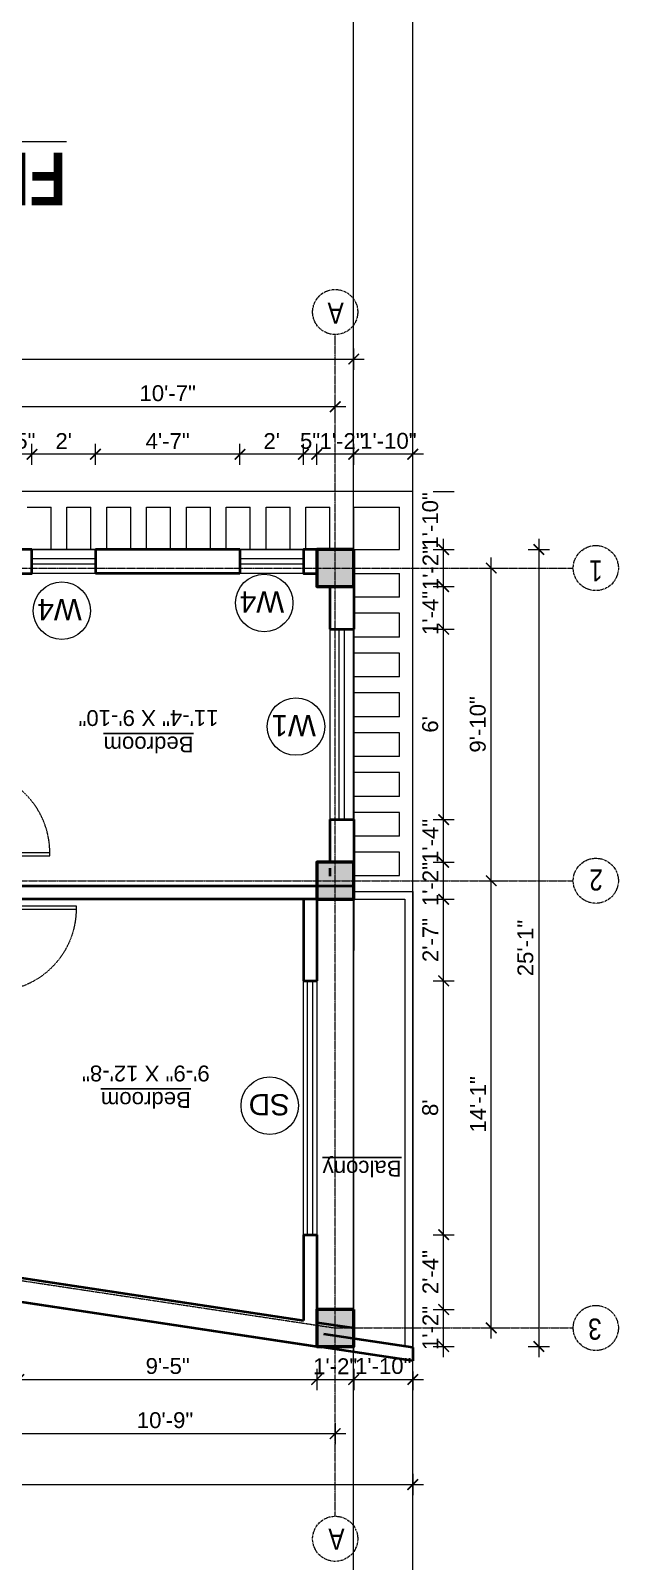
# Model space of a CAD drawing. Header units: inches. Extents: x 136316 to 155547, y -21384 to -17606.
# Drawn here: x 154251 to 154474, y -19259 to -18681 of the extents above; entities that cross this region are included whole.
import ezdxf

# ---------------------------------------------------------------- set-up
doc = ezdxf.new("R2010")
doc.units = ezdxf.units.IN
doc.header["$LTSCALE"] = 0.5
doc.header["$MEASUREMENT"] = 0
doc.header["$PDMODE"] = 66
doc.linetypes.add('CENTER', pattern=[2, 1.25, -0.25, 0.25, -0.25])
doc.linetypes.add('HIDDEN', pattern=[0.375, 0.25, -0.125])
for name, color, linetype, lineweight in [('Annotate-Lite.w', 177, 'Continuous', 9), ('Annotations-Bold.w', 177, 'Continuous', 13), ('C-COLUMN', 1, 'Continuous', 50), ('DIM', 4, 'Continuous', 5), ('DIM 1-100', 4, 'Continuous', 13), ('Door-Window.w', 4, 'Continuous', 15), ('PARAPET', 50, 'Continuous', 13), ('TEXT', 220, 'Continuous', 9), ('Text-100.w', 254, 'Continuous', 9), ('wall', 1, 'Continuous', 40), ('window', 4, 'Continuous', 13)]:
    doc.layers.add(name, color=color, linetype=linetype, lineweight=lineweight)
doc.styles.add('ARAIL', font='ARIALN.TTF')
doc.styles.add('arial', font='arial.ttf')
doc.styles.add('arial.', font='arial.ttf')
doc.styles.add('gaurav', font='arial.ttf')
doc.styles.get("Standard").update_dxf_attribs({"font": 'arial.ttf'})
doc.dimstyles.new('1 by 96', dxfattribs={"dimtxt": 6, "dimasz": 4, "dimexe": 4, "dimexo": 4, "dimgap": 2, "dimtad": 1, "dimdec": 0, "dimzin": 0, "dimdsep": 46, "dimlunit": 4, "dimtxsty": 'Standard', "dimblk": 'ARCHTICK', "dimcen": 0, "dimdle": 4, "dimadec": 0, "dimazin": 0, "dimtfac": 1, "dimtdec": 0, "dimtix": 1, "dimtofl": 0, "dimtmove": 1, "dimatfit": 3, "dimldrblk": 'ARCHTICK', "dimfxl": 4, "dimfxlon": 1, "dimtolj": 1, "dimtzin": 0, "dimlwd": -1, "dimlwe": -1, "dimarcsym": 0})

# ---------------------------------------------------------------- blocks, each defined once
blk = doc.blocks.new('3-0')
at = {"ltscale": 3}
for p, q in [((11063.05, 10097.68), (11065.97, 10099.9)), ((11063.05, 10097.68), (11064.53, 10095.73)), ((11065.99, 10096.84), (11064.53, 10095.73)), ((11065.25, 10097.81), (11066.71, 10098.92)), ((11065.99, 10096.84), (11065.25, 10097.81)), ((11065.97, 10099.9), (11066.71, 10098.92)), ((11085.5, 10074.13), (11110.32, 10092.96)), ((11086.24, 10073.15), (11111.05, 10091.97)), ((11111.05, 10091.97), (11110.32, 10092.96)), ((11084.04, 10073.02), (11082.57, 10071.91)), ((11084.04, 10073.02), (11084.78, 10072.04)), ((11084.78, 10072.04), (11086.24, 10073.15)), ((11086.24, 10073.15), (11085.5, 10074.13)), ((11087.72, 10071.2), (11086.24, 10073.15)), ((11082.57, 10071.91), (11084.79, 10068.98)), ((11084.79, 10068.98), (11087.72, 10071.2))]:
    blk.add_line(p, q, dxfattribs=at)
at = {"layer": 'Door-Window.w', "color": 9, "linetype": 'HIDDEN', "lineweight": 18}
blk.add_arc((11085.5, 10074.13), 31.16, 37.1906, 127.14649, dxfattribs=at)
blk = doc.blocks.new('_ArchTick')
at = {"color": 0, "linetype": 'ByBlock', "const_width": 0.15}
blk.add_lwpolyline([(-0.5, -0.5), (0.5, 0.5)], dxfattribs=at)
blk = doc.blocks.new('*D819')
at = {"layer": 'Defpoints', "color": 0, "transparency": 16777216}
for p in [(154246.83, -19158.9), (154359.48, -19164.03), (154359.48, -19190.51)]:
    blk.add_point(p, dxfattribs=at)
at = {"layer": 'DIM 1-100', "color": 0, "transparency": 16777216}
for p, q in [((154242.83, -19190.51), (154363.48, -19190.51)), ((154246.83, -19186.51), (154246.83, -19194.51)), ((154359.48, -19186.51), (154359.48, -19194.51))]:
    blk.add_line(p, q, dxfattribs=at)
at = {"layer": 'DIM 1-100', "color": 0, "transparency": 16777216, "xscale": 4, "yscale": 4, "zscale": 4, "rotation": 180}
blk.add_blockref('_ArchTick', (154246.83, -19190.51), dxfattribs=at)
at = {"layer": 'DIM 1-100', "color": 0, "transparency": 16777216, "xscale": 4, "yscale": 4, "zscale": 4}
blk.add_blockref('_ArchTick', (154359.48, -19190.51), dxfattribs=at)
at = {"layer": 'DIM 1-100', "color": 0, "transparency": 16777216, "insert": (154303.15, -19185.45), "char_height": 6, "attachment_point": 5}
blk.add_mtext('\\A1;9\'-5"', dxfattribs=at)
blk = doc.blocks.new('*D820')
at = {"layer": 'Defpoints', "color": 0, "transparency": 16777216}
for p in [(154359.48, -19164.03), (154373.48, -19164.03), (154373.48, -19190.51)]:
    blk.add_point(p, dxfattribs=at)
at = {"layer": 'DIM 1-100', "color": 0, "transparency": 16777216}
for p, q in [((154355.48, -19190.51), (154377.48, -19190.51)), ((154359.48, -19186.51), (154359.48, -19194.51)), ((154373.48, -19186.51), (154373.48, -19194.51))]:
    blk.add_line(p, q, dxfattribs=at)
at = {"layer": 'DIM 1-100', "color": 0, "transparency": 16777216, "xscale": 4, "yscale": 4, "zscale": 4, "rotation": 180}
blk.add_blockref('_ArchTick', (154359.48, -19190.51), dxfattribs=at)
at = {"layer": 'DIM 1-100', "color": 0, "transparency": 16777216, "xscale": 4, "yscale": 4, "zscale": 4}
blk.add_blockref('_ArchTick', (154373.48, -19190.51), dxfattribs=at)
at = {"layer": 'DIM 1-100', "color": 0, "transparency": 16777216, "insert": (154366.48, -19185.5), "char_height": 6, "attachment_point": 5}
blk.add_mtext('\\A1;1\'-2"', dxfattribs=at)
blk = doc.blocks.new('*D821')
at = {"layer": 'Defpoints', "color": 0, "transparency": 16777216}
for p in [(154373.48, -19164.03), (154395.81, -19183.51), (154395.81, -19190.51)]:
    blk.add_point(p, dxfattribs=at)
at = {"layer": 'DIM 1-100', "color": 0, "transparency": 16777216}
for p, q in [((154369.48, -19190.51), (154399.81, -19190.51)), ((154373.48, -19186.51), (154373.48, -19194.51)), ((154395.81, -19187.51), (154395.81, -19194.51))]:
    blk.add_line(p, q, dxfattribs=at)
at = {"layer": 'DIM 1-100', "color": 0, "transparency": 16777216, "xscale": 4, "yscale": 4, "zscale": 4, "rotation": 180}
blk.add_blockref('_ArchTick', (154373.48, -19190.51), dxfattribs=at)
at = {"layer": 'DIM 1-100', "color": 0, "transparency": 16777216, "xscale": 4, "yscale": 4, "zscale": 4}
blk.add_blockref('_ArchTick', (154395.81, -19190.51), dxfattribs=at)
at = {"layer": 'DIM 1-100', "color": 0, "transparency": 16777216, "insert": (154384.64, -19185.45), "char_height": 6, "attachment_point": 5}
blk.add_mtext('\\A1;1\'-10"', dxfattribs=at)
blk = doc.blocks.new('*D824')
at = {"layer": 'Defpoints', "color": 0, "transparency": 16777216}
for p in [(154237.83, -19146.9), (154366.48, -19171.03), (154366.48, -19210.98)]:
    blk.add_point(p, dxfattribs=at)
at = {"layer": 'DIM 1-100', "color": 0, "transparency": 16777216}
for p, q in [((154237.83, -19206.98), (154237.83, -19214.98)), ((154366.48, -19206.98), (154366.48, -19214.98)), ((154233.83, -19210.98), (154370.48, -19210.98))]:
    blk.add_line(p, q, dxfattribs=at)
at = {"layer": 'DIM 1-100', "color": 0, "transparency": 16777216, "xscale": 4, "yscale": 4, "zscale": 4, "rotation": 180}
blk.add_blockref('_ArchTick', (154237.83, -19210.98), dxfattribs=at)
at = {"layer": 'DIM 1-100', "color": 0, "transparency": 16777216, "xscale": 4, "yscale": 4, "zscale": 4}
blk.add_blockref('_ArchTick', (154366.48, -19210.98), dxfattribs=at)
at = {"layer": 'DIM 1-100', "color": 0, "transparency": 16777216, "insert": (154302.15, -19205.92), "char_height": 6, "attachment_point": 5}
blk.add_mtext('\\A1;10\'-9"', dxfattribs=at)
blk = doc.blocks.new('*D757')
at = {"layer": 'Defpoints', "color": 0, "transparency": 16777216}
for p in [(153971.8, -19119.49), (154395.81, -19183.51), (154395.81, -19230.23)]:
    blk.add_point(p, dxfattribs=at)
at = {"layer": 'DIM 1-100', "color": 0, "transparency": 16777216}
for p, q in [((153967.8, -19230.23), (154399.81, -19230.23)), ((153971.8, -19226.23), (153971.8, -19234.23)), ((154395.81, -19226.23), (154395.81, -19234.23))]:
    blk.add_line(p, q, dxfattribs=at)
at = {"layer": 'DIM 1-100', "color": 0, "transparency": 16777216, "xscale": 4, "yscale": 4, "zscale": 4, "rotation": 180}
blk.add_blockref('_ArchTick', (153971.8, -19230.23), dxfattribs=at)
at = {"layer": 'DIM 1-100', "color": 0, "transparency": 16777216, "xscale": 4, "yscale": 4, "zscale": 4}
blk.add_blockref('_ArchTick', (154395.81, -19230.23), dxfattribs=at)
at = {"layer": 'DIM 1-100', "color": 0, "transparency": 16777216, "insert": (154183.8, -19225.17), "char_height": 6, "attachment_point": 5}
blk.add_mtext('\\A1;35\'-4"', dxfattribs=at)
blk = doc.blocks.new('*D803')
at = {"layer": 'Defpoints', "color": 0, "transparency": 16777216}
for p in [(154373.48, -19164.03), (154407.48, -19164.03), (154373.48, -19178.03)]:
    blk.add_point(p, dxfattribs=at)
at = {"layer": 'DIM 1-100', "color": 0, "transparency": 16777216}
for p, q in [((154407.48, -19182.03), (154407.48, -19160.03)), ((154403.48, -19164.03), (154411.48, -19164.03)), ((154403.48, -19178.03), (154411.48, -19178.03))]:
    blk.add_line(p, q, dxfattribs=at)
at = {"layer": 'DIM 1-100', "color": 0, "transparency": 16777216, "xscale": 4, "yscale": 4, "zscale": 4}
for p, rotation in [((154407.48, -19164.03), 90), ((154407.48, -19178.03), 270)]:
    blk.add_blockref('_ArchTick', p, dxfattribs=dict(at, rotation=rotation))
at = {"layer": 'DIM 1-100', "color": 0, "transparency": 16777216, "insert": (154402.47, -19171.03), "char_height": 6, "attachment_point": 5, "rotation": 90}
blk.add_mtext('\\A1;1\'-2"', dxfattribs=at)
blk = doc.blocks.new('*D872')
at = {"layer": 'Defpoints', "color": 0, "transparency": 16777216}
for p in [(154359.48, -19135.77), (154407.48, -19135.77), (154373.48, -19164.03)]:
    blk.add_point(p, dxfattribs=at)
at = {"layer": 'DIM 1-100', "color": 0, "transparency": 16777216}
for p, q in [((154407.48, -19168.03), (154407.48, -19131.77)), ((154403.48, -19135.77), (154411.48, -19135.77)), ((154403.48, -19164.03), (154411.48, -19164.03))]:
    blk.add_line(p, q, dxfattribs=at)
at = {"layer": 'DIM 1-100', "color": 0, "transparency": 16777216, "xscale": 4, "yscale": 4, "zscale": 4}
for p, rotation in [((154407.48, -19135.77), 90), ((154407.48, -19164.03), 270)]:
    blk.add_blockref('_ArchTick', p, dxfattribs=dict(at, rotation=rotation))
at = {"layer": 'DIM 1-100', "color": 0, "transparency": 16777216, "insert": (154402.47, -19149.9), "char_height": 6, "attachment_point": 5, "rotation": 90}
blk.add_mtext('\\A1;2\'-4"', dxfattribs=at)
blk = doc.blocks.new('*D873')
at = {"layer": 'Defpoints', "color": 0, "transparency": 16777216}
for p in [(154359.48, -19039.77), (154407.48, -19039.77), (154359.48, -19135.77)]:
    blk.add_point(p, dxfattribs=at)
at = {"layer": 'DIM 1-100', "color": 0, "transparency": 16777216}
for p, q in [((154403.48, -19039.77), (154411.48, -19039.77)), ((154407.48, -19139.77), (154407.48, -19035.77)), ((154403.48, -19135.77), (154411.48, -19135.77))]:
    blk.add_line(p, q, dxfattribs=at)
at = {"layer": 'DIM 1-100', "color": 0, "transparency": 16777216, "xscale": 4, "yscale": 4, "zscale": 4}
for p, rotation in [((154407.48, -19039.77), 90), ((154407.48, -19135.77), 270)]:
    blk.add_blockref('_ArchTick', p, dxfattribs=dict(at, rotation=rotation))
at = {"layer": 'DIM 1-100', "color": 0, "transparency": 16777216, "insert": (154402.41, -19087.77), "char_height": 6, "attachment_point": 5, "rotation": 90}
blk.add_mtext("\\A1;8'", dxfattribs=at)
blk = doc.blocks.new('*D874')
at = {"layer": 'Defpoints', "color": 0, "transparency": 16777216}
for p in [(154359.48, -19008.96), (154407.48, -19008.96), (154359.48, -19039.77)]:
    blk.add_point(p, dxfattribs=at)
at = {"layer": 'DIM 1-100', "color": 0, "transparency": 16777216}
for p, q in [((154407.48, -19043.77), (154407.48, -19004.96)), ((154403.48, -19008.96), (154411.48, -19008.96)), ((154403.48, -19039.77), (154411.48, -19039.77))]:
    blk.add_line(p, q, dxfattribs=at)
at = {"layer": 'DIM 1-100', "color": 0, "transparency": 16777216, "xscale": 4, "yscale": 4, "zscale": 4}
for p, rotation in [((154407.48, -19008.96), 90), ((154407.48, -19039.77), 270)]:
    blk.add_blockref('_ArchTick', p, dxfattribs=dict(at, rotation=rotation))
at = {"layer": 'DIM 1-100', "color": 0, "transparency": 16777216, "insert": (154402.47, -19024.36), "char_height": 6, "attachment_point": 5, "rotation": 90}
blk.add_mtext('\\A1;2\'-7"', dxfattribs=at)
blk = doc.blocks.new('*D875')
at = {"layer": 'Defpoints', "color": 0, "transparency": 16777216}
for p in [(154373.48, -18994.96), (154407.48, -18994.96), (154359.48, -19008.96)]:
    blk.add_point(p, dxfattribs=at)
at = {"layer": 'DIM 1-100', "color": 0, "transparency": 16777216}
for p, q in [((154407.48, -19012.96), (154407.48, -18990.96)), ((154403.48, -18994.96), (154411.48, -18994.96)), ((154403.48, -19008.96), (154411.48, -19008.96))]:
    blk.add_line(p, q, dxfattribs=at)
at = {"layer": 'DIM 1-100', "color": 0, "transparency": 16777216, "xscale": 4, "yscale": 4, "zscale": 4}
for p, rotation in [((154407.48, -18994.96), 90), ((154407.48, -19008.96), 270)]:
    blk.add_blockref('_ArchTick', p, dxfattribs=dict(at, rotation=rotation))
at = {"layer": 'DIM 1-100', "color": 0, "transparency": 16777216, "insert": (154402.47, -19003.2), "char_height": 6, "attachment_point": 5, "rotation": 90}
blk.add_mtext('\\A1;1\'-2"', dxfattribs=at)
blk = doc.blocks.new('*D876')
at = {"layer": 'Defpoints', "color": 0, "transparency": 16777216}
for p in [(154373.48, -18978.84), (154407.48, -18978.84), (154373.48, -18994.96)]:
    blk.add_point(p, dxfattribs=at)
at = {"layer": 'DIM 1-100', "color": 0, "transparency": 16777216}
for p, q in [((154407.48, -18998.96), (154407.48, -18974.84)), ((154403.48, -18978.84), (154411.48, -18978.84)), ((154403.48, -18994.96), (154411.48, -18994.96))]:
    blk.add_line(p, q, dxfattribs=at)
at = {"layer": 'DIM 1-100', "color": 0, "transparency": 16777216, "xscale": 4, "yscale": 4, "zscale": 4}
for p, rotation in [((154407.48, -18978.84), 90), ((154407.48, -18994.96), 270)]:
    blk.add_blockref('_ArchTick', p, dxfattribs=dict(at, rotation=rotation))
at = {"layer": 'DIM 1-100', "color": 0, "transparency": 16777216, "insert": (154402.47, -18986.9), "char_height": 6, "attachment_point": 5, "rotation": 90}
blk.add_mtext('\\A1;1\'-4"', dxfattribs=at)
blk = doc.blocks.new('*D877')
at = {"layer": 'Defpoints', "color": 0, "transparency": 16777216}
for p in [(154373.48, -18906.84), (154407.48, -18906.84), (154373.48, -18978.84)]:
    blk.add_point(p, dxfattribs=at)
at = {"layer": 'DIM 1-100', "color": 0, "transparency": 16777216}
for p, q in [((154403.48, -18906.84), (154411.48, -18906.84)), ((154407.48, -18982.84), (154407.48, -18902.84)), ((154403.48, -18978.84), (154411.48, -18978.84))]:
    blk.add_line(p, q, dxfattribs=at)
at = {"layer": 'DIM 1-100', "color": 0, "transparency": 16777216, "xscale": 4, "yscale": 4, "zscale": 4}
for p, rotation in [((154407.48, -18906.84), 90), ((154407.48, -18978.84), 270)]:
    blk.add_blockref('_ArchTick', p, dxfattribs=dict(at, rotation=rotation))
at = {"layer": 'DIM 1-100', "color": 0, "transparency": 16777216, "insert": (154402.41, -18942.84), "char_height": 6, "attachment_point": 5, "rotation": 90}
blk.add_mtext("\\A1;6'", dxfattribs=at)
blk = doc.blocks.new('*D878')
at = {"layer": 'Defpoints', "color": 0, "transparency": 16777216}
for p in [(154373.48, -18890.73), (154407.48, -18890.73), (154373.48, -18906.84)]:
    blk.add_point(p, dxfattribs=at)
at = {"layer": 'DIM 1-100', "color": 0, "transparency": 16777216}
for p, q in [((154407.48, -18910.84), (154407.48, -18886.73)), ((154403.48, -18890.73), (154411.48, -18890.73)), ((154403.48, -18906.84), (154411.48, -18906.84))]:
    blk.add_line(p, q, dxfattribs=at)
at = {"layer": 'DIM 1-100', "color": 0, "transparency": 16777216, "xscale": 4, "yscale": 4, "zscale": 4}
for p, rotation in [((154407.48, -18890.73), 90), ((154407.48, -18906.84), 270)]:
    blk.add_blockref('_ArchTick', p, dxfattribs=dict(at, rotation=rotation))
at = {"layer": 'DIM 1-100', "color": 0, "transparency": 16777216, "insert": (154402.47, -18900.7), "char_height": 6, "attachment_point": 5, "rotation": 90}
blk.add_mtext('\\A1;1\'-4"', dxfattribs=at)
blk = doc.blocks.new('*D879')
at = {"layer": 'Defpoints', "color": 0, "transparency": 16777216}
for p in [(154373.48, -18876.73), (154407.48, -18876.73), (154373.48, -18890.73)]:
    blk.add_point(p, dxfattribs=at)
at = {"layer": 'DIM 1-100', "color": 0, "transparency": 16777216}
for p, q in [((154403.48, -18876.73), (154411.48, -18876.73)), ((154407.48, -18894.73), (154407.48, -18872.73)), ((154403.48, -18890.73), (154411.48, -18890.73))]:
    blk.add_line(p, q, dxfattribs=at)
at = {"layer": 'DIM 1-100', "color": 0, "transparency": 16777216, "xscale": 4, "yscale": 4, "zscale": 4}
for p, rotation in [((154407.48, -18876.73), 90), ((154407.48, -18890.73), 270)]:
    blk.add_blockref('_ArchTick', p, dxfattribs=dict(at, rotation=rotation))
at = {"layer": 'DIM 1-100', "color": 0, "transparency": 16777216, "insert": (154402.51, -18883.73), "char_height": 6, "attachment_point": 5, "rotation": 90}
blk.add_mtext('\\A1;1\'-2"', dxfattribs=at)
blk = doc.blocks.new('*D880')
at = {"layer": 'Defpoints', "color": 0, "transparency": 16777216}
for p in [(154395.81, -18854.73), (154407.48, -18854.73), (154373.48, -18876.73)]:
    blk.add_point(p, dxfattribs=at)
at = {"layer": 'DIM 1-100', "color": 0, "transparency": 16777216}
for p, q in [((154403.48, -18854.73), (154411.48, -18854.73)), ((154403.48, -18876.73), (154411.48, -18876.73))]:
    blk.add_line(p, q, dxfattribs=at)
at = {"layer": 'DIM 1-100', "color": 0, "transparency": 16777216, "insert": (154402.41, -18865.73), "char_height": 6, "attachment_point": 5, "rotation": 90}
blk.add_mtext('\\A1;1\'-10"', dxfattribs=at)
blk = doc.blocks.new('*D804')
at = {"layer": 'Defpoints', "color": 0, "transparency": 16777216}
for p in [(154373.48, -19001.96), (154425.48, -19001.96), (154373.4, -19171.03)]:
    blk.add_point(p, dxfattribs=at)
at = {"layer": 'DIM 1-100', "color": 0, "transparency": 16777216}
for p, q in [((154425.48, -19175.03), (154425.48, -18997.96)), ((154421.48, -19001.96), (154429.48, -19001.96)), ((154421.48, -19171.03), (154429.48, -19171.03))]:
    blk.add_line(p, q, dxfattribs=at)
at = {"layer": 'DIM 1-100', "color": 0, "transparency": 16777216, "xscale": 4, "yscale": 4, "zscale": 4}
for p, rotation in [((154425.48, -19001.96), 90), ((154425.48, -19171.03), 270)]:
    blk.add_blockref('_ArchTick', p, dxfattribs=dict(at, rotation=rotation))
at = {"layer": 'DIM 1-100', "color": 0, "transparency": 16777216, "insert": (154420.47, -19086.49), "char_height": 6, "attachment_point": 5, "rotation": 90}
blk.add_mtext('\\A1;14\'-1"', dxfattribs=at)
blk = doc.blocks.new('*D805')
at = {"layer": 'Defpoints', "color": 0, "transparency": 16777216}
for p in [(154373.48, -18883.73), (154425.48, -18883.73), (154373.48, -19001.96)]:
    blk.add_point(p, dxfattribs=at)
at = {"layer": 'DIM 1-100', "color": 0, "transparency": 16777216}
for p, q in [((154421.48, -18883.73), (154429.48, -18883.73)), ((154425.48, -19005.96), (154425.48, -18879.73)), ((154421.48, -19001.96), (154429.48, -19001.96))]:
    blk.add_line(p, q, dxfattribs=at)
at = {"layer": 'DIM 1-100', "color": 0, "transparency": 16777216, "xscale": 4, "yscale": 4, "zscale": 4}
for p, rotation in [((154425.48, -18883.73), 90), ((154425.48, -19001.96), 270)]:
    blk.add_blockref('_ArchTick', p, dxfattribs=dict(at, rotation=rotation))
at = {"layer": 'DIM 1-100', "color": 0, "transparency": 16777216, "insert": (154420.41, -18942.84), "char_height": 6, "attachment_point": 5, "rotation": 90}
blk.add_mtext('\\A1;9\'-10"', dxfattribs=at)
blk = doc.blocks.new('*D806')
at = {"layer": 'Defpoints', "color": 0, "transparency": 16777216}
for p in [(154373.48, -18876.73), (154373.48, -19178.03), (154443.48, -19178.03)]:
    blk.add_point(p, dxfattribs=at)
at = {"layer": 'DIM 1-100', "color": 0, "transparency": 16777216}
for p, q in [((154439.48, -18876.73), (154447.48, -18876.73)), ((154443.48, -18872.73), (154443.48, -19182.03)), ((154439.48, -19178.03), (154447.48, -19178.03))]:
    blk.add_line(p, q, dxfattribs=at)
at = {"layer": 'DIM 1-100', "color": 0, "transparency": 16777216, "xscale": 4, "yscale": 4, "zscale": 4}
for p, rotation in [((154443.48, -18876.73), 90), ((154443.48, -19178.03), 270)]:
    blk.add_blockref('_ArchTick', p, dxfattribs=dict(at, rotation=rotation))
at = {"layer": 'DIM 1-100', "color": 0, "transparency": 16777216, "insert": (154438.41, -19027.38), "char_height": 6, "attachment_point": 5, "rotation": 90}
blk.add_mtext('\\A1;25\'-1"', dxfattribs=at)
blk = doc.blocks.new('*D881')
at = {"layer": 'Defpoints', "color": 0, "transparency": 16777216}
for p in [(154359.48, -18840.73), (154359.48, -18876.73), (154373.48, -18876.73)]:
    blk.add_point(p, dxfattribs=at)
at = {"layer": 'DIM 1-100', "color": 0, "transparency": 16777216}
for p, q in [((154359.48, -18844.73), (154359.48, -18836.73)), ((154373.48, -18844.73), (154373.48, -18836.73)), ((154377.48, -18840.73), (154355.48, -18840.73))]:
    blk.add_line(p, q, dxfattribs=at)
at = {"layer": 'DIM 1-100', "color": 0, "transparency": 16777216, "xscale": 4, "yscale": 4, "zscale": 4, "rotation": 180}
blk.add_blockref('_ArchTick', (154359.48, -18840.73), dxfattribs=at)
at = {"layer": 'DIM 1-100', "color": 0, "transparency": 16777216, "xscale": 4, "yscale": 4, "zscale": 4}
blk.add_blockref('_ArchTick', (154373.48, -18840.73), dxfattribs=at)
at = {"layer": 'DIM 1-100', "color": 0, "transparency": 16777216, "insert": (154368.9, -18835.72), "char_height": 6, "attachment_point": 5}
blk.add_mtext('\\A1;1\'-2"', dxfattribs=at)
blk = doc.blocks.new('*D882')
at = {"layer": 'Defpoints', "color": 0, "transparency": 16777216}
for p in [(154354.48, -18840.73), (154354.48, -18876.73), (154359.48, -18876.73)]:
    blk.add_point(p, dxfattribs=at)
at = {"layer": 'DIM 1-100', "color": 0, "transparency": 16777216}
for p, q in [((154354.48, -18844.73), (154354.48, -18836.73)), ((154359.48, -18844.73), (154359.48, -18836.73))]:
    blk.add_line(p, q, dxfattribs=at)
at = {"layer": 'DIM 1-100', "color": 0, "transparency": 16777216, "insert": (154356.98, -18835.68), "char_height": 6, "attachment_point": 5}
blk.add_mtext('\\A1;5"', dxfattribs=at)
blk = doc.blocks.new('*D883')
at = {"layer": 'Defpoints', "color": 0, "transparency": 16777216}
for p in [(154330.48, -18840.73), (154330.48, -18876.73), (154354.48, -18876.73)]:
    blk.add_point(p, dxfattribs=at)
at = {"layer": 'DIM 1-100', "color": 0, "transparency": 16777216}
for p, q in [((154330.48, -18844.73), (154330.48, -18836.73)), ((154354.48, -18844.73), (154354.48, -18836.73)), ((154358.48, -18840.73), (154326.48, -18840.73))]:
    blk.add_line(p, q, dxfattribs=at)
at = {"layer": 'DIM 1-100', "color": 0, "transparency": 16777216, "xscale": 4, "yscale": 4, "zscale": 4, "rotation": 180}
blk.add_blockref('_ArchTick', (154330.48, -18840.73), dxfattribs=at)
at = {"layer": 'DIM 1-100', "color": 0, "transparency": 16777216, "xscale": 4, "yscale": 4, "zscale": 4}
blk.add_blockref('_ArchTick', (154354.48, -18840.73), dxfattribs=at)
at = {"layer": 'DIM 1-100', "color": 0, "transparency": 16777216, "insert": (154342.48, -18835.72), "char_height": 6, "attachment_point": 5}
blk.add_mtext("\\A1;2'", dxfattribs=at)
blk = doc.blocks.new('*D884')
at = {"layer": 'Defpoints', "color": 0, "transparency": 16777216}
for p in [(154275.83, -18840.73), (154275.83, -18876.73), (154330.48, -18876.73)]:
    blk.add_point(p, dxfattribs=at)
at = {"layer": 'DIM 1-100', "color": 0, "transparency": 16777216}
for p, q in [((154275.83, -18844.73), (154275.83, -18836.73)), ((154330.48, -18844.73), (154330.48, -18836.73)), ((154334.48, -18840.73), (154271.83, -18840.73))]:
    blk.add_line(p, q, dxfattribs=at)
at = {"layer": 'DIM 1-100', "color": 0, "transparency": 16777216, "xscale": 4, "yscale": 4, "zscale": 4, "rotation": 180}
blk.add_blockref('_ArchTick', (154275.83, -18840.73), dxfattribs=at)
at = {"layer": 'DIM 1-100', "color": 0, "transparency": 16777216, "xscale": 4, "yscale": 4, "zscale": 4}
blk.add_blockref('_ArchTick', (154330.48, -18840.73), dxfattribs=at)
at = {"layer": 'DIM 1-100', "color": 0, "transparency": 16777216, "insert": (154303.15, -18835.73), "char_height": 6, "attachment_point": 5}
blk.add_mtext('\\A1;4\'-7"', dxfattribs=at)
blk = doc.blocks.new('*D885')
at = {"layer": 'Defpoints', "color": 0, "transparency": 16777216}
for p in [(154251.83, -18840.73), (154251.83, -18876.73), (154275.83, -18876.73)]:
    blk.add_point(p, dxfattribs=at)
at = {"layer": 'DIM 1-100', "color": 0, "transparency": 16777216}
for p, q in [((154251.83, -18844.73), (154251.83, -18836.73)), ((154275.83, -18844.73), (154275.83, -18836.73)), ((154279.83, -18840.73), (154247.83, -18840.73))]:
    blk.add_line(p, q, dxfattribs=at)
at = {"layer": 'DIM 1-100', "color": 0, "transparency": 16777216, "xscale": 4, "yscale": 4, "zscale": 4, "rotation": 180}
blk.add_blockref('_ArchTick', (154251.83, -18840.73), dxfattribs=at)
at = {"layer": 'DIM 1-100', "color": 0, "transparency": 16777216, "xscale": 4, "yscale": 4, "zscale": 4}
blk.add_blockref('_ArchTick', (154275.83, -18840.73), dxfattribs=at)
at = {"layer": 'DIM 1-100', "color": 0, "transparency": 16777216, "insert": (154263.83, -18835.72), "char_height": 6, "attachment_point": 5}
blk.add_mtext("\\A1;2'", dxfattribs=at)
blk = doc.blocks.new('*D886')
at = {"layer": 'Defpoints', "color": 0, "transparency": 16777216}
for p in [(154246.83, -18840.73), (154246.83, -18876.73), (154251.83, -18876.73)]:
    blk.add_point(p, dxfattribs=at)
at = {"layer": 'DIM 1-100', "color": 0, "transparency": 16777216}
for p, q in [((154246.83, -18844.73), (154246.83, -18836.73)), ((154251.83, -18844.73), (154251.83, -18836.73))]:
    blk.add_line(p, q, dxfattribs=at)
at = {"layer": 'DIM 1-100', "color": 0, "transparency": 16777216, "insert": (154249.33, -18835.68), "char_height": 6, "attachment_point": 5}
blk.add_mtext('\\A1;5"', dxfattribs=at)
blk = doc.blocks.new('*D896')
at = {"layer": 'Defpoints', "color": 0, "transparency": 16777216}
for p in [(154373.48, -18840.73), (154395.81, -18854.73), (154373.48, -18876.73)]:
    blk.add_point(p, dxfattribs=at)
at = {"layer": 'DIM 1-100', "color": 0, "transparency": 16777216}
for p, q in [((154373.48, -18844.73), (154373.48, -18836.73)), ((154395.81, -18844.73), (154395.81, -18836.73)), ((154399.81, -18840.73), (154369.48, -18840.73))]:
    blk.add_line(p, q, dxfattribs=at)
at = {"layer": 'DIM 1-100', "color": 0, "transparency": 16777216, "xscale": 4, "yscale": 4, "zscale": 4, "rotation": 180}
blk.add_blockref('_ArchTick', (154373.48, -18840.73), dxfattribs=at)
at = {"layer": 'DIM 1-100', "color": 0, "transparency": 16777216, "xscale": 4, "yscale": 4, "zscale": 4}
blk.add_blockref('_ArchTick', (154395.81, -18840.73), dxfattribs=at)
at = {"layer": 'DIM 1-100', "color": 0, "transparency": 16777216, "insert": (154386.59, -18835.66), "char_height": 6, "attachment_point": 5}
blk.add_mtext('\\A1;1\'-10"', dxfattribs=at)
blk = doc.blocks.new('*D897')
at = {"layer": 'Defpoints', "color": 0, "transparency": 16777216}
for p in [(154239.83, -18822.73), (154239.83, -18876.73), (154366.48, -18876.73)]:
    blk.add_point(p, dxfattribs=at)
at = {"layer": 'DIM 1-100', "color": 0, "transparency": 16777216}
for p, q in [((154239.83, -18826.73), (154239.83, -18818.73)), ((154366.48, -18826.73), (154366.48, -18818.73)), ((154370.48, -18822.73), (154235.83, -18822.73))]:
    blk.add_line(p, q, dxfattribs=at)
at = {"layer": 'DIM 1-100', "color": 0, "transparency": 16777216, "xscale": 4, "yscale": 4, "zscale": 4, "rotation": 180}
blk.add_blockref('_ArchTick', (154239.83, -18822.73), dxfattribs=at)
at = {"layer": 'DIM 1-100', "color": 0, "transparency": 16777216, "xscale": 4, "yscale": 4, "zscale": 4}
blk.add_blockref('_ArchTick', (154366.48, -18822.73), dxfattribs=at)
at = {"layer": 'DIM 1-100', "color": 0, "transparency": 16777216, "insert": (154303.15, -18817.66), "char_height": 6, "attachment_point": 5}
blk.add_mtext('\\A1;10\'-7"', dxfattribs=at)
blk = doc.blocks.new('*D807')
at = {"layer": 'Defpoints', "color": 0, "transparency": 16777216}
for p in [(154373.48, -18804.73), (153981.37, -18876.73), (154373.48, -18876.73)]:
    blk.add_point(p, dxfattribs=at)
at = {"layer": 'DIM 1-100', "color": 0, "transparency": 16777216}
for p, q in [((153981.37, -18808.73), (153981.37, -18800.73)), ((154373.48, -18808.73), (154373.48, -18800.73)), ((153977.37, -18804.73), (154377.48, -18804.73))]:
    blk.add_line(p, q, dxfattribs=at)
at = {"layer": 'DIM 1-100', "color": 0, "transparency": 16777216, "xscale": 4, "yscale": 4, "zscale": 4, "rotation": 180}
blk.add_blockref('_ArchTick', (153981.37, -18804.73), dxfattribs=at)
at = {"layer": 'DIM 1-100', "color": 0, "transparency": 16777216, "xscale": 4, "yscale": 4, "zscale": 4}
blk.add_blockref('_ArchTick', (154373.48, -18804.73), dxfattribs=at)
at = {"layer": 'DIM 1-100', "color": 0, "transparency": 16777216, "insert": (154177.42, -18799.66), "char_height": 6, "attachment_point": 5}
blk.add_mtext('\\A1;32\'-8"', dxfattribs=at)

msp = doc.modelspace()

# ---------------------------------------------------------------- hatches: boundary and pattern name
at = {"layer": 'C-COLUMN'}
h = msp.add_hatch(color=256, dxfattribs=at)
h.dxf.hatch_style = 1
h.paths.add_polyline_path([(154359.48, -18890.73), (154373.48, -18890.73), (154373.48, -18876.73), (154359.48, -18876.73)])
h = msp.add_hatch(color=256, dxfattribs=at)
h.dxf.hatch_style = 1
h.paths.add_polyline_path([(154359.48, -19008.96), (154373.48, -19008.96), (154373.48, -18994.96), (154359.48, -18994.96)])
h = msp.add_hatch(color=256, dxfattribs=at)
h.dxf.hatch_style = 1
h.paths.add_polyline_path([(154359.48, -19178.03), (154373.48, -19178.03), (154373.48, -19164.03), (154359.48, -19164.03)])

# ---------------------------------------------------------------- linework, layer by layer
at = {"layer": 'Annotate-Lite.w'}
for p in [(154373.4, -19752.86), (154395.81, -19183.51)]:
    msp.add_xline(p, (0, 1), dxfattribs=at)
at = {"layer": 'Annotate-Lite.w', "ltscale": 0.005}
for centre in [(154263.13, -18899.84), (154339.64, -18896.93), (154351.64, -18943.65), (154341.75, -19086.98)]:
    msp.add_circle(centre, 10.86, dxfattribs=at)
at = {"layer": 'Annotations-Bold.w', "linetype": 'CENTER', "ltscale": 0.3}
for p, q in [((154366.48, -19242.21), (154366.48, -18795.46)), ((153896.26, -18883.73), (154456.48, -18883.73)), ((153896.26, -19001.96), (154456.48, -19001.96))]:
    msp.add_line(p, q, dxfattribs=at)
msp.add_lwpolyline([(153896.26, -19112.56), (153979.27, -19112.56), (154122.33, -19134.16), (154239.83, -19151.9), (154366.48, -19171.03), (154456.48, -19171.03)], dxfattribs=at)
at = {"layer": 'Annotations-Bold.w', "linetype": 'CENTER', "ltscale": 1.5}
for centre in [(154366.48, -18786.92), (154465.01, -18883.73), (154465.01, -19001.96), (154465.01, -19171.03), (154366.48, -19250.74)]:
    msp.add_circle(centre, 8.53, dxfattribs=at)
at = {"layer": 'C-COLUMN'}
for points in [[(154373.48, -18876.73), (154359.48, -18876.73), (154359.48, -18890.73), (154373.48, -18890.73)], [(154373.48, -18994.96), (154359.48, -18994.96), (154359.48, -19008.96), (154373.48, -19008.96)], [(154373.48, -19164.03), (154359.48, -19164.03), (154359.48, -19178.03), (154373.48, -19178.03)]]:
    msp.add_lwpolyline(points, close=True, dxfattribs=at)
at = {"layer": 'Defpoints'}
msp.add_lwpolyline([(153971.8, -19119.49), (153981.37, -18876.73), (154373.48, -18876.73), (154373.37, -19180.12), (153971.8, -19119.49)], dxfattribs=at)
at = {"layer": 'DIM'}
for p, q in [((154251.83, -18876.73), (154275.83, -18876.73)), ((154330.48, -18876.73), (154354.48, -18876.73)), ((154275.83, -18880.23), (154251.83, -18880.23)), ((154275.83, -18882.23), (154251.83, -18882.23)), ((154354.48, -18880.23), (154330.48, -18880.23)), ((154354.48, -18882.23), (154330.48, -18882.23)), ((154275.83, -18885.73), (154251.83, -18885.73)), ((154354.48, -18885.73), (154330.48, -18885.73)), ((154355.98, -19135.77), (154355.98, -19039.77)), ((154357.98, -19135.77), (154357.98, -19039.77))]:
    msp.add_line(p, q, dxfattribs=at)
at = {"layer": 'PARAPET', "ltscale": 100}
for p, q in [((154395.81, -18854.73), (154244, -18854.73)), ((154395.81, -19005.96), (154395.81, -18854.73)), ((154250, -18860.73), (154259.06, -18860.73)), ((154259.06, -18876.73), (154259.06, -18860.73)), ((154265.06, -18876.73), (154265.06, -18860.73)), ((154265.06, -18860.73), (154274.12, -18860.73)), ((154274.12, -18876.73), (154274.12, -18860.73)), ((154280.12, -18876.73), (154280.12, -18860.73)), ((154280.12, -18860.73), (154289.18, -18860.73)), ((154289.18, -18876.73), (154289.18, -18860.73)), ((154295.18, -18876.73), (154295.18, -18860.73)), ((154295.18, -18860.73), (154304.24, -18860.73)), ((154304.24, -18876.73), (154304.24, -18860.73)), ((154310.24, -18876.73), (154310.24, -18860.73)), ((154310.24, -18860.73), (154319.3, -18860.73)), ((154319.3, -18876.73), (154319.3, -18860.73)), ((154325.3, -18876.73), (154325.3, -18860.73)), ((154325.3, -18860.73), (154334.36, -18860.73)), ((154334.36, -18876.73), (154334.36, -18860.73)), ((154340.36, -18876.73), (154340.36, -18860.73)), ((154340.36, -18860.73), (154349.42, -18860.73)), ((154349.42, -18876.73), (154349.42, -18860.73)), ((154355.42, -18876.73), (154355.42, -18860.73)), ((154355.42, -18860.73), (154364.48, -18860.73)), ((154364.48, -18876.73), (154364.48, -18860.73)), ((154373.48, -18860.73), (154390.79, -18860.73)), ((154373.48, -18876.73), (154373.48, -18860.73)), ((154390.79, -18876.73), (154390.79, -18860.73)), ((154373.48, -18876.73), (154390.79, -18876.73)), ((154373.48, -18885.73), (154390.79, -18885.73)), ((154390.79, -18894.79), (154390.79, -18885.73)), ((154390.79, -18894.79), (154373.48, -18894.79)), ((154390.79, -18900.79), (154373.48, -18900.79)), ((154390.79, -18909.85), (154390.79, -18900.79)), ((154390.79, -18909.85), (154373.48, -18909.85)), ((154390.79, -18915.85), (154373.48, -18915.85)), ((154390.79, -18924.91), (154390.79, -18915.85)), ((154390.79, -18924.91), (154373.48, -18924.91)), ((154390.79, -18930.91), (154373.48, -18930.91)), ((154390.79, -18939.97), (154390.79, -18930.91)), ((154390.79, -18939.97), (154373.48, -18939.97)), ((154390.79, -18945.97), (154373.48, -18945.97)), ((154390.79, -18955.03), (154390.79, -18945.97)), ((154390.79, -18955.03), (154373.48, -18955.03)), ((154390.79, -18961.03), (154373.48, -18961.03)), ((154390.79, -18970.09), (154390.79, -18961.03)), ((154390.79, -18970.09), (154373.48, -18970.09)), ((154390.79, -18976.09), (154373.48, -18976.09)), ((154390.79, -18985.15), (154390.79, -18976.09)), ((154390.79, -18985.15), (154373.48, -18985.15)), ((154390.79, -18991.15), (154373.48, -18991.15)), ((154390.79, -18999.96), (154390.79, -18991.15)), ((154373.48, -18999.96), (154390.79, -18999.96)), ((154373.48, -19005.96), (154395.81, -19005.96)), ((154373.48, -19008.96), (154392.81, -19008.96)), ((154392.81, -19008.96), (154392.81, -19178)), ((154395.81, -19005.96), (154395.81, -19178.45))]:
    msp.add_line(p, q, dxfattribs=at)
at = {"layer": 'wall'}
for p, q in [((154330.48, -18876.73), (154275.83, -18876.73)), ((154275.83, -18876.73), (154275.83, -18885.73)), ((154330.48, -18876.73), (154330.48, -18885.73)), ((154373.48, -18888.73), (154373.48, -18876.73)), ((154364.48, -18890.73), (154364.48, -18906.84)), ((154373.48, -18890.73), (154373.48, -18906.84)), ((154364.48, -18906.84), (154373.48, -18906.84)), ((154364.48, -18978.84), (154364.48, -18994.96)), ((154364.48, -18978.84), (154373.48, -18978.84)), ((154373.48, -18978.84), (154373.48, -18994.96)), ((154364.48, -18997.21), (154364.48, -19000.21)), ((154354.48, -19008.96), (154354.48, -19039.77)), ((154359.48, -19008.96), (154359.48, -19039.77)), ((154354.48, -19039.77), (154359.48, -19039.77)), ((154354.48, -19135.77), (154354.48, -19168.17)), ((154354.48, -19135.77), (154359.48, -19135.77)), ((154359.48, -19135.77), (154359.48, -19166.33)), ((154115.33, -19141.16), (154361.48, -19178.33)), ((154115.33, -19141.16), (154361.48, -19178.33)), ((154115.33, -19141.16), (154359.48, -19178.03)), ((154395.81, -19178.45), (154362.22, -19173.38)), ((154395.81, -19183.51), (154361.48, -19178.33)), ((154395.81, -19178.45), (154395.81, -19183.51))]:
    msp.add_line(p, q, dxfattribs=at)
for points in [[(154251.83, -18876.73), (154246.83, -18876.73), (154246.83, -18885.73), (154251.83, -18885.73)], [(154359.48, -18876.73), (154354.48, -18876.73), (154354.48, -18885.73), (154359.48, -18885.73)]]:
    msp.add_lwpolyline(points, close=True, dxfattribs=at)
for points in [[(154330.48, -18885.73), (154275.83, -18885.73)], [(154373.48, -19008.96), (154223.08, -19008.96), (154223.08, -18994.96)], [(154373.48, -19003.96), (154228.08, -19003.96), (154228.08, -18994.96)], [(154129.33, -19134.16), (154354.48, -19168.17)], [(154129.33, -19134.16), (154354.48, -19168.17)], [(154359.48, -19168.92), (154373.48, -19171.04)], [(154359.48, -19168.92), (154373.48, -19171.04)]]:
    msp.add_lwpolyline(points, dxfattribs=at)
at = {"layer": 'window'}
for p, q in [((154364.48, -18906.84), (154364.48, -18978.84)), ((154367.98, -18978.84), (154367.98, -18906.84)), ((154369.98, -18978.84), (154369.98, -18906.84)), ((154373.48, -18978.84), (154373.48, -18906.84)), ((154354.48, -19135.77), (154354.48, -19039.77)), ((154359.48, -19039.77), (154359.48, -19135.77))]:
    msp.add_line(p, q, dxfattribs=at)

# ---------------------------------------------------------------- block references
at = {"layer": 'Door-Window.w', "linetype": 'ByBlock', "yscale": 0.9997905232426019, "zscale": 0.9997905232426019}
for p, xscale, rotation in [((139310.02, -20315.52), 0.9997905232426019, 322.8094047608388), ((139319.98, -17688.4), -0.9997905232426018, 217.1905952391612)]:
    msp.add_blockref('3-0', p, dxfattribs=dict(at, xscale=xscale, rotation=rotation))

# ---------------------------------------------------------------- texts
at = {"layer": 'Annotate-Lite.w', "ltscale": 0.005, "char_height": 8, "attachment_point": 1, "rotation": 180, "style": 'gaurav'}
for s, insert in [('W4', (154270.67, -18903.49)), ('W4', (154347.19, -18900.58)), ('W1', (154359.18, -18947.3)), ('SD', (154349.3, -19090.63))]:
    msp.add_mtext_dynamic_manual_height_columns(s, width=8, gutter_width=100, heights=[0], dxfattribs=dict(at, insert=insert))
at = {"layer": 'Annotations-Bold.w', "linetype": 'CENTER', "ltscale": 1.5, "char_height": 8, "attachment_point": 1, "rotation": 180, "style": 'ARAIL'}
for s, insert in [('A', (154369.71, -18791.38)), ('1', (154467.56, -18888.78)), ('2', (154467.66, -19005.63)), ('3', (154467.22, -19175.46)), ('A', (154370.01, -19254.88))]:
    msp.add_mtext_dynamic_manual_height_columns(s, width=6.5393, gutter_width=100, heights=[0], dxfattribs=dict(at, insert=insert))
at = {"layer": 'TEXT', "lineweight": -2, "char_height": 6, "width": 127.5059, "attachment_point": 5, "rotation": 180, "style": 'arial.'}
for s, insert in [('{\\LBedroom\\P}11\'-4" X 9\'-10"', (154295.9, -18945.39)), ('{\\LBedroom\\P}9\'-9" X 12\'-8"', (154294.9, -19079.78)), ('{\\LBalcony}', (154376.65, -19109.88))]:
    msp.add_mtext(s, dxfattribs=dict(at, insert=insert))
at = {"layer": 'Text-100.w', "insert": (154154.13, -18746.65), "char_height": 20, "width": 569.1024, "attachment_point": 2, "rotation": 180, "style": 'arial'}
msp.add_mtext('\\A1;{\\fArial Narrow|b1|i0|c0|p34;\\LFIRST FLOOR PLAN\\P\\fArial Narrow|b0|i0|c0|p34;\\H0.8x;\\lAREA : 721.37 sq. ft.\\PVOID: 32.21 sq.ft}', dxfattribs=at)

# ---------------------------------------------------------------- dimensions: what is measured, and where the dimension line sits
at = {"layer": 'DIM 1-100'}
for base, p1, p2, angle, picture, middle in [((154373.48, -18804.73), (153981.37, -18876.73), (154373.48, -18876.73), 180, '*D807', (154177.42, -18799.66)), ((154239.83, -18822.73), (154366.48, -18876.73), (154239.83, -18876.73), 180, '*D897', (154303.15, -18817.66)), ((154246.83, -18840.73), (154251.83, -18876.73), (154246.83, -18876.73), 180, '*D886', (154249.33, -18835.68)), ((154251.83, -18840.73), (154275.83, -18876.73), (154251.83, -18876.73), 180, '*D885', (154263.83, -18835.72)), ((154275.83, -18840.73), (154330.48, -18876.73), (154275.83, -18876.73), 180, '*D884', (154303.15, -18835.73)), ((154330.48, -18840.73), (154354.48, -18876.73), (154330.48, -18876.73), 180, '*D883', (154342.48, -18835.72)), ((154354.48, -18840.73), (154359.48, -18876.73), (154354.48, -18876.73), 180, '*D882', (154356.98, -18835.68)), ((154407.48, -18854.73), (154373.48, -18876.73), (154395.81, -18854.73), 270, '*D880', (154402.41, -18865.73)), ((154443.48, -19178.03), (154373.48, -18876.73), (154373.48, -19178.03), 270, '*D806', (154438.41, -19027.38)), ((154425.48, -18883.73), (154373.48, -19001.96), (154373.48, -18883.73), 270, '*D805', (154420.41, -18942.84)), ((154407.48, -18906.84), (154373.48, -18978.84), (154373.48, -18906.84), 270, '*D877', (154402.41, -18942.84)), ((154425.48, -19001.96), (154373.4, -19171.03), (154373.48, -19001.96), 270, '*D804', (154420.47, -19086.49)), ((154407.48, -19008.96), (154359.48, -19039.77), (154359.48, -19008.96), 270, '*D874', (154402.47, -19024.36)), ((154407.48, -19039.77), (154359.48, -19135.77), (154359.48, -19039.77), 270, '*D873', (154402.41, -19087.77)), ((154395.81, -19230.23), (153971.8, -19119.49), (154395.81, -19183.51), 180, '*D757', (154183.8, -19225.17)), ((154407.48, -19135.77), (154373.48, -19164.03), (154359.48, -19135.77), 270, '*D872', (154402.47, -19149.9)), ((154366.48, -19210.98), (154237.83, -19146.9), (154366.48, -19171.03), 180, '*D824', (154302.15, -19205.92)), ((154359.48, -19190.51), (154246.83, -19158.9), (154359.48, -19164.03), 180, '*D819', (154303.15, -19185.45))]:
    dim = msp.add_linear_dim(base=base, p1=p1, p2=p2, angle=angle, dimstyle='1 by 96', dxfattribs=at)
    dim.commit()
    dim.dimension.update_dxf_attribs({"geometry": picture, "text_midpoint": middle})
for base, p1, p2, angle, picture, middle in [((154359.48, -18840.73), (154373.48, -18876.73), (154359.48, -18876.73), 180, '*D881', (154368.9, -18840.73)), ((154373.48, -18840.73), (154395.81, -18854.73), (154373.48, -18876.73), 180, '*D896', (154386.59, -18840.73)), ((154407.48, -18876.73), (154373.48, -18890.73), (154373.48, -18876.73), 270, '*D879', (154407.53, -18883.73)), ((154407.48, -18890.73), (154373.48, -18906.84), (154373.48, -18890.73), 270, '*D878', (154407.48, -18900.7)), ((154407.48, -18978.84), (154373.48, -18994.96), (154373.48, -18978.84), 270, '*D876', (154407.48, -18986.9)), ((154407.48, -18994.96), (154359.48, -19008.96), (154373.48, -18994.96), 270, '*D875', (154407.48, -19003.2)), ((154407.48, -19164.03), (154373.48, -19178.03), (154373.48, -19164.03), 270, '*D803', (154407.48, -19171.03)), ((154373.48, -19190.51), (154359.48, -19164.03), (154373.48, -19164.03), 180, '*D820', (154366.48, -19190.51)), ((154395.81, -19190.51), (154373.48, -19164.03), (154395.81, -19183.51), 180, '*D821', (154384.64, -19190.51))]:
    dim = msp.add_linear_dim(base=base, p1=p1, p2=p2, angle=angle, dimstyle='1 by 96', dxfattribs=at)
    dim.commit()
    dim.dimension.update_dxf_attribs({"geometry": picture, "text_midpoint": middle, "dimtype": 160})

doc.saveas('drawing.dxf')
